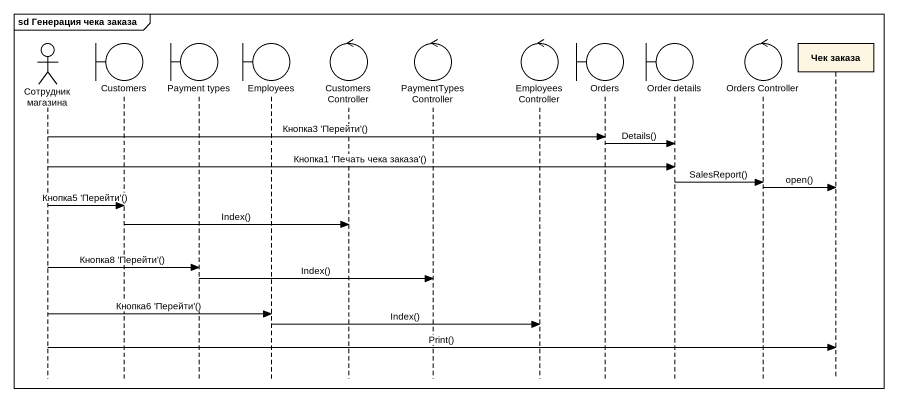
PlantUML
@startuml
mainframe sd Генерация чека заказа
hide footbox
actor "Сотрудник магазина" as Сотрудник_магазина
boundary Customers
boundary "Payment types" as Payment_types
boundary Employees
control "Customers Controller" as Customers_Controller
control "PaymentTypes Controller" as PaymentTypes_Controller
control "Employees Controller" as Employees_Controller
boundary Orders
boundary "Order details" as Order_details
control "Orders Controller" as Orders_Controller
participant "Чек заказа" as Чек_заказа

Сотрудник_магазина -> Orders : Кнопка3 'Перейти'()
Orders -> Order_details : Details()
Сотрудник_магазина -> Order_details : Кнопка1 'Печать чека заказа'()
Order_details -> Orders_Controller : SalesReport()
Orders_Controller -> Чек_заказа : open()
Сотрудник_магазина -> Customers : Кнопка5 'Перейти'()
Customers -> Customers_Controller : Index()
Сотрудник_магазина -> Payment_types : Кнопка8 'Перейти'()
Payment_types -> PaymentTypes_Controller : Index()
Сотрудник_магазина -> Employees : Кнопка6 'Перейти'()
Employees -> Employees_Controller : Index()
Сотрудник_магазина -> Чек_заказа : Print()
@enduml
